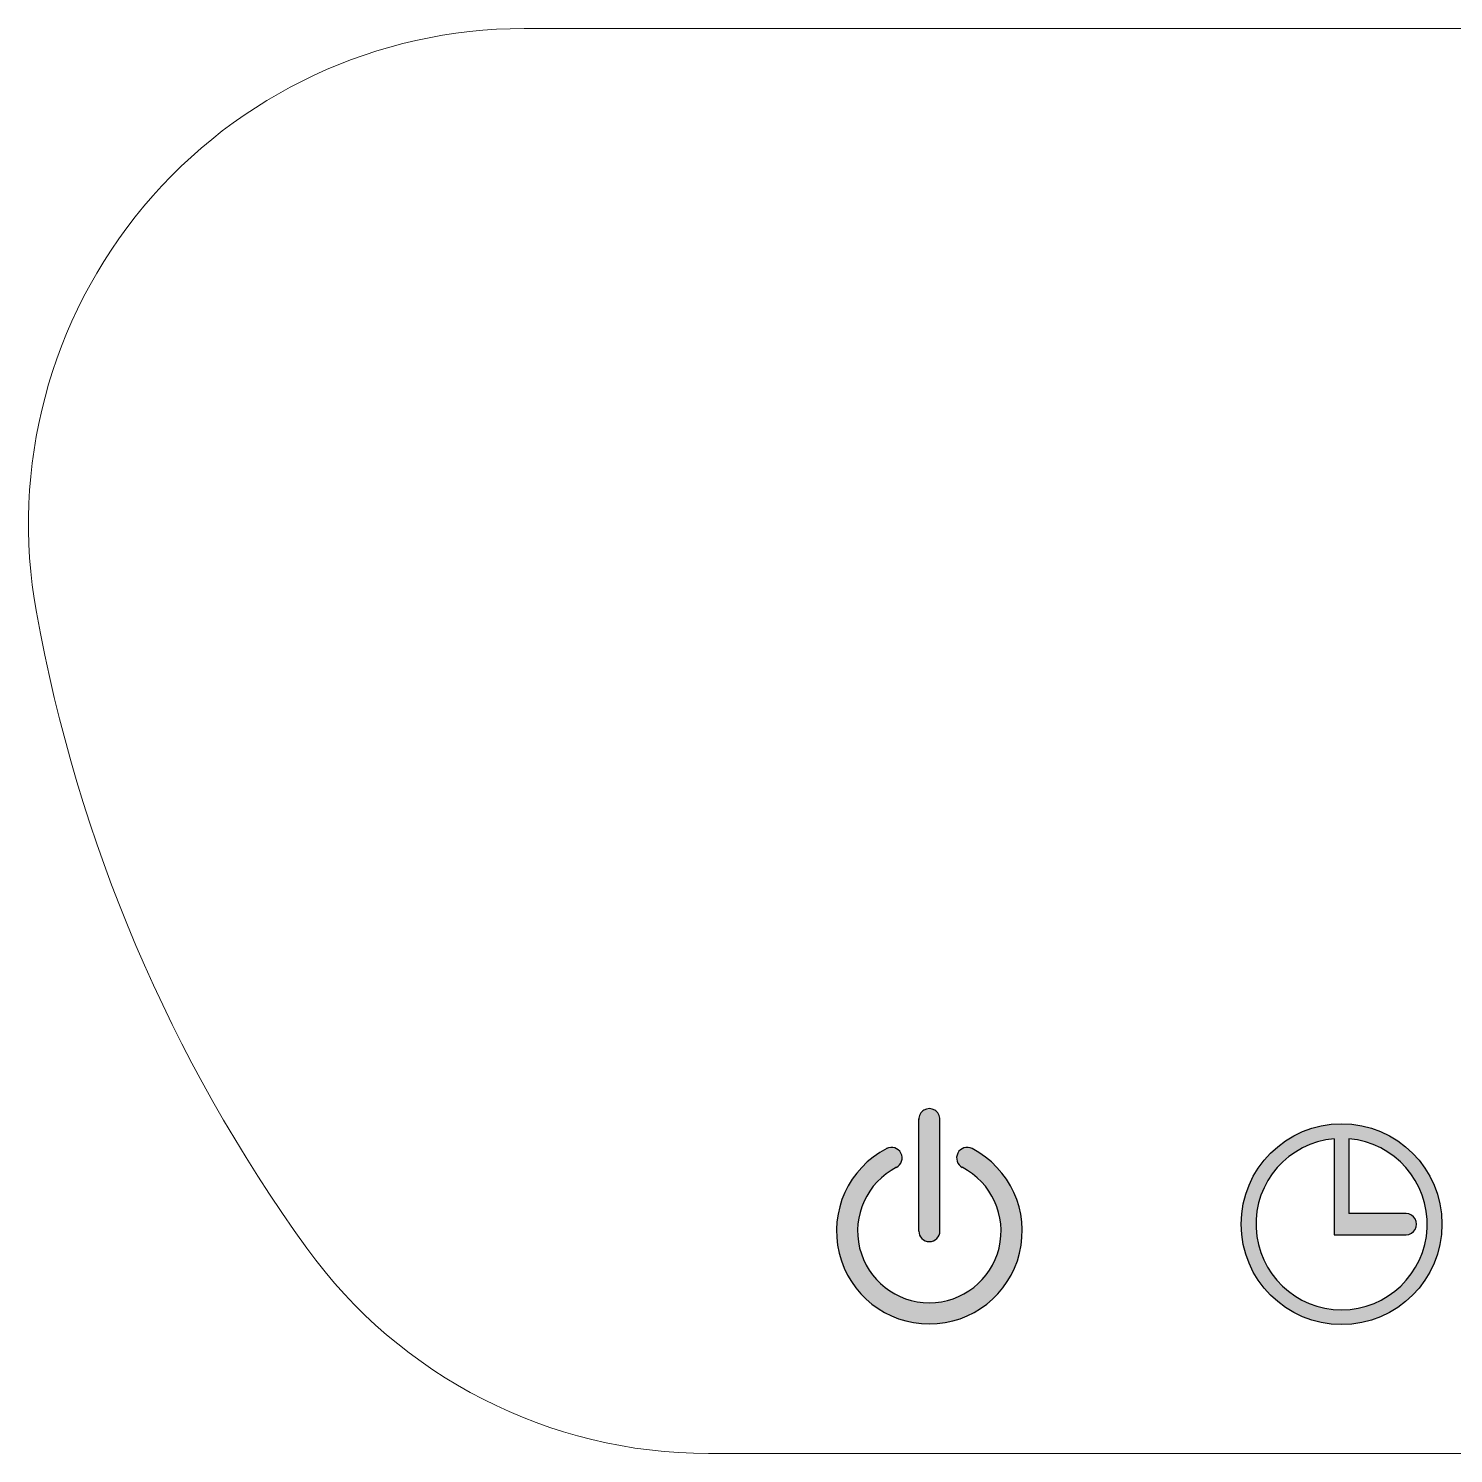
# Model space of a CAD drawing. Header units: inches. Extents: x 147 to 486, y 237 to 286.
# Drawn here: x 381.32 to 429.92, y 237.77 to 286.36 of the extents above; entities that cross this region are included whole.
import ezdxf

# ---------------------------------------------------------------- set-up
doc = ezdxf.new("R2010")
doc.units = ezdxf.units.IN
doc.layers.add('1', color=7, linetype='Continuous', true_color=0xffffff)

# ---------------------------------------------------------------- blocks, each defined once
blk = doc.blocks.new('时钟')
h = blk.add_hatch(color=253)
h.paths.add_polyline_path([(-2.378, 0, 1), (2.378, 0, 1)])
h.paths.add_polyline_path([(-0.175, 2.021), (-0.175, -0.25), (1.529, -0.25, 0.998898), (1.528, 0.25), (0.175, 0.25), (0.175, 2.021, -23.139181)], flags=16)
at = {"color": 253}
for p, q in [((-0.175, 2.021), (-0.175, -0.25)), ((0.175, 2.021), (0.175, 0.25)), ((1.528, 0.25), (0.175, 0.25)), ((-0.175, -0.25), (1.529, -0.25))]:
    blk.add_line(p, q, dxfattribs=at)
blk.add_circle((0, 0), 2.378, dxfattribs=at)
for centre, radius, start, end in [((0, 0), 2.028, 94.9492, 85.0508), ((1.528, 0), 0.25, 269.8737, 90)]:
    blk.add_arc(centre, radius, start, end, dxfattribs=at)
blk = doc.blocks.new('开关')
h = blk.add_hatch(color=253)
h.paths.add_polyline_path([(0.25, 2.66, 1), (-0.25, 2.638), (-0.25, 0, 1), (0.25, 0)])
h.paths.add_polyline_path([(1.01, 1.953, 1), (0.781, 1.509, -4.109347), (-0.781, 1.509, 1), (-1.01, 1.953, 4.109347)])
at = {"color": 253}
for p, q in [((-0.25, 0), (-0.25, 2.66)), ((0.25, 0), (0.25, 2.66))]:
    blk.add_line(p, q, dxfattribs=at)
for centre, radius, start, end in [((0, 2.649), 0.25, 357.5265, 182.4735), ((0, 0), 2.199, 117.3539, 62.6461), ((-0.896, 1.731), 0.25, 297.3539, 117.3539), ((0.896, 1.731), 0.25, 62.6461, 242.6461), ((0, 0), 1.699, 117.3539, 62.6461), ((0, 0), 0.25, 180, 0)]:
    blk.add_arc(centre, radius, start, end, dxfattribs=at)

msp = doc.modelspace()

# ---------------------------------------------------------------- linework, layer by layer
at = {"layer": '1', "color": 7, "linetype": 'Continuous', "lineweight": 18}
for p, q in [((484.903, 286.364), (398.222, 286.364)), ((404.513, 237.774), (484.903, 237.774))]:
    msp.add_line(p, q, dxfattribs=at)
for centre, radius, start, end in [((398.222, 269.464), 16.9, 90, 190.2249), ((433.872, 275.894), 53.125, 190.2249, 215.859), ((404.513, 254.674), 16.9, 215.859, 270)]:
    msp.add_arc(centre, radius, start, end, dxfattribs=at)

# ---------------------------------------------------------------- block references
at = {"xscale": 1.44, "yscale": 1.44, "zscale": 1.44}
msp.add_blockref('开关', (412.044, 245.359), dxfattribs=at)
at = {"color": 253, "xscale": 1.44, "yscale": 1.44, "zscale": 1.44}
msp.add_blockref('时钟', (426.102, 245.594), dxfattribs=at)

doc.saveas('drawing.dxf')
